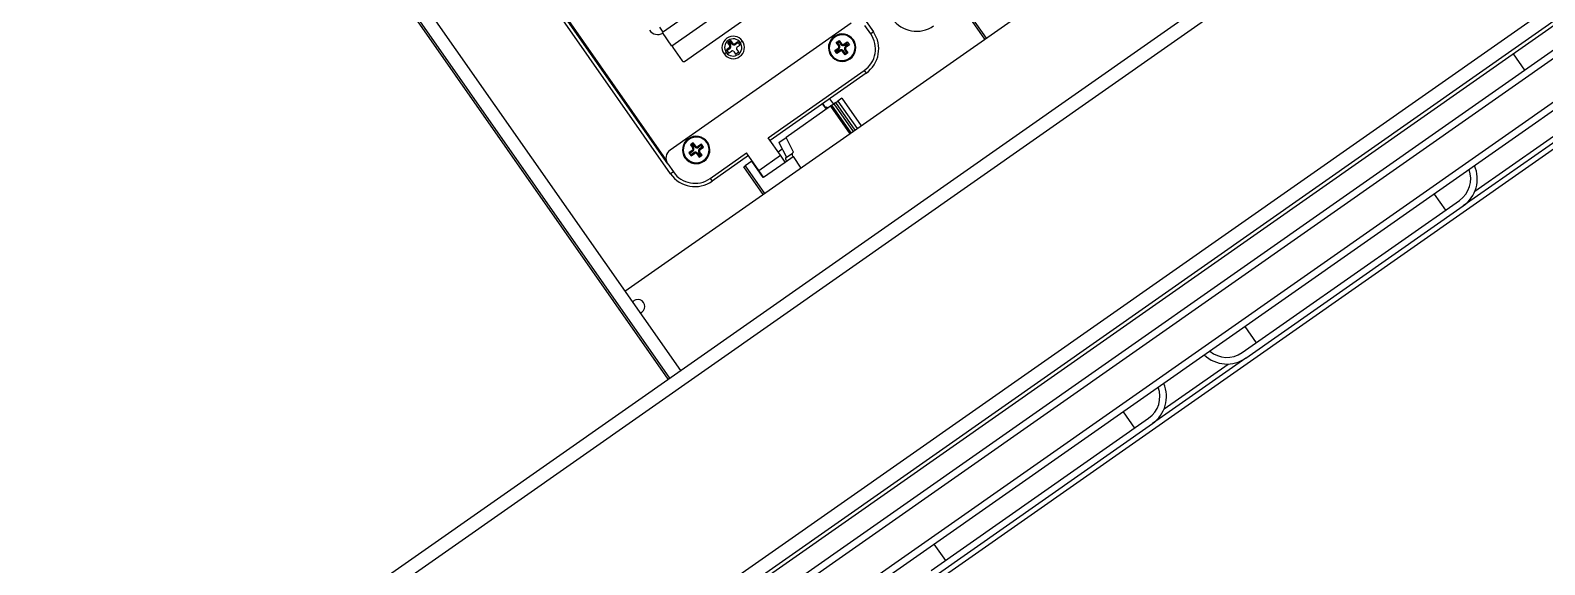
# Model space of a CAD drawing. Header units: millimetres. Extents: x 152904052 to 153933663, y 538271515 to 539240469.
# Drawn here: x 153459585.1 to 153460044, y 538574463.4 to 538574625.3 of the extents above; entities that cross this region are included whole.
import ezdxf

# ---------------------------------------------------------------- set-up
doc = ezdxf.new("R2010")
doc.units = ezdxf.units.MM
doc.layers.add('POWR', color=5, linetype='Continuous')

msp = doc.modelspace()

# ---------------------------------------------------------------- linework, layer by layer
at = {"layer": 'POWR', "color": 7}
for p, q in [((153459778.39, 538574519.64), (153459591.75, 538574786.19)), ((153459592.16, 538574786.48), (153459778.8, 538574519.93)), ((153459595.43, 538574788.78), (153459782.08, 538574522.22)), ((153459765.27, 538574546.22), (153460074.7, 538574762.89)), ((153458327.77, 538573498.9), (153460123.35, 538574756.18)), ((153459245.74, 538574146.67), (153460091.51, 538574738.89)), ((153460164.44, 538574699.25), (153459268.28, 538574071.76)), ((153460161.45, 538574699.73), (153459268.86, 538574074.72)), ((153458377.55, 538573464.42), (153460138.73, 538574697.61)), ((153458379.9, 538573461.06), (153460141.08, 538574694.25)), ((153460170.63, 538574690.4), (153459274.48, 538574062.91)), ((153460137.67, 538574690.4), (153459287.8, 538574095.31)), ((153460170.11, 538574687.48), (153459277.4, 538574062.4)), ((153460022.84, 538574576.54), (153460176.65, 538574684.24)), ((153460179.8, 538574682.54), (153459278.73, 538574051.61)), ((153460178.88, 538574683.85), (153460019.31, 538574572.12)), ((153459807.86, 538574671.51), (153459840.55, 538574624.82)), ((153459801.19, 538574641.81), (153459776.61, 538574624.61)), ((153459804.06, 538574637.72), (153459779.48, 538574620.51)), ((153459747.49, 538574629.24), (153459777.71, 538574586.08)), ((153459783.33, 538574615.88), (153459807.09, 538574632.52)), ((153459874.32, 538574622.59), (153459868.47, 538574630.94)), ((153459868.88, 538574631.23), (153459874.73, 538574622.87)), ((153459779.12, 538574581.8), (153459746.42, 538574628.49)), ((153459778.22, 538574584.83), (153459747.24, 538574629.07)), ((153459775.74, 538574626.2), (153459776.78, 538574624.72)), ((153459779.48, 538574620.51), (153459776.61, 538574624.61)), ((153459833.84, 538574627.44), (153459778.95, 538574589.01)), ((153459839.74, 538574624.25), (153459838.01, 538574626.7)), ((153459840.55, 538574624.82), (153459839.74, 538574624.25)), ((153459779.77, 538574620.1), (153459782.64, 538574616.01)), ((153459796.83, 538574619.96), (153459796.01, 538574619.39)), ((153459797.36, 538574622.17), (153459796.38, 538574621.48)), ((153459796.38, 538574621.48), (153459796.96, 538574620.66)), ((153459796.81, 538574621.4), (153459796.38, 538574621.48)), ((153459797.29, 538574621.74), (153459796.81, 538574621.4)), ((153459796.81, 538574621.4), (153459797.21, 538574620.84)), ((153459797.01, 538574619.71), (153459796.83, 538574619.96)), ((153459797.21, 538574620.84), (153459796.96, 538574620.66)), ((153459797.29, 538574621.74), (153459797.36, 538574622.17)), ((153459797.69, 538574621.17), (153459797.29, 538574621.74)), ((153459797.94, 538574621.35), (153459797.36, 538574622.17)), ((153459797.69, 538574621.17), (153459797.94, 538574621.35)), ((153459799.45, 538574621.8), (153459798.63, 538574621.23)), ((153459798.81, 538574620.97), (153459798.63, 538574621.23)), ((153459799.38, 538574621.37), (153459798.81, 538574620.97)), ((153459799.32, 538574620.24), (153459800.14, 538574620.82)), ((153459799.38, 538574621.37), (153459799.45, 538574621.8)), ((153459800.14, 538574620.82), (153459799.45, 538574621.8)), ((153459800.86, 538574622.05), (153459800.21, 538574621.59)), ((153459829.32, 538574621.59), (153459830.22, 538574622.23)), ((153459830.04, 538574620.57), (153459829.32, 538574621.59)), ((153459829.75, 538574621.52), (153459829.32, 538574621.59)), ((153459829.75, 538574621.52), (153459830.15, 538574621.8)), ((153459830.29, 538574620.75), (153459829.75, 538574621.52)), ((153459830.29, 538574620.75), (153459830.04, 538574620.57)), ((153459830.15, 538574621.8), (153459830.22, 538574622.23)), ((153459830.15, 538574621.8), (153459830.69, 538574621.03)), ((153459830.22, 538574622.23), (153459830.94, 538574621.2)), ((153459830.69, 538574621.03), (153459830.94, 538574621.2)), ((153459831.64, 538574621.08), (153459832.66, 538574621.8)), ((153459831.81, 538574620.83), (153459831.64, 538574621.08)), ((153459831.81, 538574620.83), (153459832.59, 538574621.37)), ((153459832.86, 538574620.97), (153459832.09, 538574620.43)), ((153459832.09, 538574620.43), (153459832.27, 538574620.18)), ((153459833.29, 538574620.9), (153459832.27, 538574620.18)), ((153459832.59, 538574621.37), (153459832.66, 538574621.8)), ((153459832.66, 538574621.8), (153459833.29, 538574620.9)), ((153459832.86, 538574620.97), (153459833.29, 538574620.9)), ((153459834.29, 538574622.26), (153459834.49, 538574622.41)), ((153459795.29, 538574618.15), (153459795.95, 538574618.61)), ((153459796.01, 538574619.39), (153459796.7, 538574618.41)), ((153459796.44, 538574619.32), (153459796.01, 538574619.39)), ((153459797.01, 538574619.71), (153459796.44, 538574619.32)), ((153459796.7, 538574618.41), (153459797.52, 538574618.98)), ((153459798.22, 538574618.86), (153459798.79, 538574618.04)), ((153459798.79, 538574618.04), (153459799.77, 538574618.73)), ((153459799.77, 538574618.73), (153459799.2, 538574619.55)), ((153459827.9, 538574617.79), (153459827.69, 538574617.65)), ((153459828.89, 538574619.16), (153459829.92, 538574619.87)), ((153459829.52, 538574618.26), (153459828.89, 538574619.16)), ((153459829.32, 538574619.08), (153459828.89, 538574619.16)), ((153459829.32, 538574619.08), (153459830.09, 538574619.62)), ((153459829.6, 538574618.68), (153459829.32, 538574619.08)), ((153459830.55, 538574618.97), (153459829.52, 538574618.26)), ((153459829.6, 538574618.68), (153459829.52, 538574618.26)), ((153459830.37, 538574619.23), (153459829.6, 538574618.68)), ((153459830.09, 538574619.62), (153459829.92, 538574619.87)), ((153459830.37, 538574619.23), (153459830.55, 538574618.97)), ((153459831.5, 538574619.03), (153459831.24, 538574618.85)), ((153459831.96, 538574617.83), (153459831.24, 538574618.85)), ((153459832.04, 538574618.25), (153459831.5, 538574619.03)), ((153459831.89, 538574619.31), (153459832.15, 538574619.48)), ((153459831.89, 538574619.31), (153459832.44, 538574618.53)), ((153459832.86, 538574618.46), (153459831.96, 538574617.83)), ((153459832.04, 538574618.25), (153459831.96, 538574617.83)), ((153459832.44, 538574618.53), (153459832.04, 538574618.25)), ((153459832.15, 538574619.48), (153459832.86, 538574618.46)), ((153459832.44, 538574618.53), (153459832.86, 538574618.46)), ((153460034.46, 538574618.13), (153460037.9, 538574613.21)), ((153459808.69, 538574592.74), (153459837.77, 538574613.1)), ((153459838.34, 538574612.29), (153459809.26, 538574591.92)), ((153459837.77, 538574613.1), (153459838.34, 538574612.29)), ((153459827.58, 538574602.31), (153459814.08, 538574592.85)), ((153459826.32, 538574601.42), (153459825.17, 538574603.06)), ((153459826.38, 538574601.47), (153459825.24, 538574603.11)), ((153459826.34, 538574602.05), (153459826.12, 538574601.85)), ((153459826.34, 538574602.05), (153459826.53, 538574602.13)), ((153459826.63, 538574601.64), (153459826.44, 538574601.64)), ((153459827.29, 538574604.54), (153459828.43, 538574602.9)), ((153459827.96, 538574602.58), (153459827.58, 538574602.31)), ((153459827.58, 538574602.31), (153459833.43, 538574593.95)), ((153459827.96, 538574602.58), (153459827.97, 538574602.58)), ((153459833.81, 538574594.22), (153459827.96, 538574602.58)), ((153459827.97, 538574602.58), (153459828.59, 538574603.02)), ((153459833.82, 538574594.22), (153459827.97, 538574602.58)), ((153459829.16, 538574603.42), (153459828.59, 538574603.02)), ((153459828.59, 538574603.02), (153459834.44, 538574594.66)), ((153459829.16, 538574603.42), (153459829.17, 538574603.42)), ((153459835.01, 538574595.06), (153459829.16, 538574603.42)), ((153459829.17, 538574603.42), (153459829.79, 538574603.86)), ((153459835.02, 538574595.06), (153459829.17, 538574603.42)), ((153459830.99, 538574604.69), (153459829.79, 538574603.86)), ((153459829.79, 538574603.86), (153459835.64, 538574595.5)), ((153459830.99, 538574604.69), (153459836.84, 538574596.34)), ((153459812.42, 538574587.42), (153459808.69, 538574592.74)), ((153459811.91, 538574591.34), (153459814.08, 538574592.85)), ((153459816.37, 538574588.35), (153459814.08, 538574592.85)), ((153459785.68, 538574588.9), (153459784.66, 538574588.18)), ((153459784.66, 538574588.18), (153459785.29, 538574587.28)), ((153459785.09, 538574588.11), (153459784.66, 538574588.18)), ((153459785.99, 538574591.25), (153459785.09, 538574590.62)), ((153459785.09, 538574590.62), (153459785.81, 538574589.6)), ((153459785.52, 538574590.55), (153459785.09, 538574590.62)), ((153459785.86, 538574588.65), (153459785.09, 538574588.11)), ((153459785.29, 538574587.28), (153459786.31, 538574588)), ((153459785.37, 538574587.71), (153459786.14, 538574588.25)), ((153459785.91, 538574590.83), (153459785.52, 538574590.55)), ((153459785.52, 538574590.55), (153459786.06, 538574589.77)), ((153459785.86, 538574588.65), (153459785.68, 538574588.9)), ((153459786.06, 538574589.77), (153459785.81, 538574589.6)), ((153459785.91, 538574590.83), (153459785.99, 538574591.25)), ((153459786.46, 538574590.05), (153459785.91, 538574590.83)), ((153459786.71, 538574590.23), (153459785.99, 538574591.25)), ((153459786.14, 538574588.25), (153459786.31, 538574588)), ((153459786.46, 538574590.05), (153459786.71, 538574590.23)), ((153459787.26, 538574588.05), (153459787.01, 538574587.88)), ((153459787.01, 538574587.88), (153459787.73, 538574586.85)), ((153459787.26, 538574588.05), (153459787.8, 538574587.28)), ((153459788.43, 538574590.82), (153459787.4, 538574590.11)), ((153459787.58, 538574589.85), (153459787.4, 538574590.11)), ((153459788.35, 538574590.4), (153459787.58, 538574589.85)), ((153459787.66, 538574588.33), (153459787.91, 538574588.51)), ((153459788.2, 538574587.56), (153459787.66, 538574588.33)), ((153459787.86, 538574589.46), (153459788.63, 538574590)), ((153459787.86, 538574589.46), (153459788.03, 538574589.21)), ((153459788.63, 538574587.48), (153459787.91, 538574588.51)), ((153459788.03, 538574589.21), (153459789.06, 538574589.92)), ((153459788.35, 538574590.4), (153459788.43, 538574590.82)), ((153459788.63, 538574590), (153459788.35, 538574590.4)), ((153459789.06, 538574589.92), (153459788.43, 538574590.82)), ((153459788.63, 538574590), (153459789.06, 538574589.92)), ((153459790.05, 538574591.29), (153459790.26, 538574591.43)), ((153459791.08, 538574580.41), (153459802.14, 538574588.15)), ((153459805.87, 538574582.83), (153459802.14, 538574588.15)), ((153459812.96, 538574589.27), (153459811.73, 538574588.4)), ((153459811.91, 538574591.34), (153459814.2, 538574586.84)), ((153459814.12, 538574586.78), (153459816.03, 538574588.12)), ((153459816.03, 538574588.12), (153459816.37, 538574588.35)), ((153459778.22, 538574584.83), (153459779.94, 538574582.38)), ((153459783.66, 538574586.82), (153459783.46, 538574586.67)), ((153459785.37, 538574587.71), (153459785.29, 538574587.28)), ((153459787.73, 538574586.85), (153459788.63, 538574587.48)), ((153459787.8, 538574587.28), (153459787.73, 538574586.85)), ((153459787.8, 538574587.28), (153459788.2, 538574587.56)), ((153459788.2, 538574587.56), (153459788.63, 538574587.48)), ((153459802.71, 538574587.34), (153459791.65, 538574579.59)), ((153459801.3, 538574583.91), (153459801.71, 538574584.19)), ((153459807.15, 538574575.55), (153459801.3, 538574583.91)), ((153459803.76, 538574585.63), (153459801.71, 538574584.19)), ((153459801.71, 538574584.19), (153459807.56, 538574575.84)), ((153459803.76, 538574585.63), (153459803.86, 538574585.7)), ((153459807.2, 538574580.71), (153459803.76, 538574585.63)), ((153459805.87, 538574582.83), (153459812.42, 538574587.42)), ((153459807.3, 538574580.78), (153459813.85, 538574585.37)), ((153459813.85, 538574585.37), (153459812.42, 538574587.42)), ((153459813.85, 538574585.37), (153459816.21, 538574587.02)), ((153459816.21, 538574587.02), (153459818.62, 538574583.58)), ((153459779.94, 538574582.38), (153459779.12, 538574581.8)), ((153459791.08, 538574580.41), (153459791.65, 538574579.59)), ((153459807.3, 538574580.78), (153459805.87, 538574582.83)), ((153459806.97, 538574581.04), (153459807.03, 538574581.17)), ((153459807.03, 538574580.96), (153459807.13, 538574581.03)), ((153459807.2, 538574580.71), (153459807.3, 538574580.78)), ((153460010.46, 538574575.69), (153460013.9, 538574570.78)), ((153459952.3, 538574527.64), (153460018.16, 538574573.76)), ((153459953.45, 538574526), (153460019.31, 538574572.12)), ((153459953.12, 538574535.54), (153459956.56, 538574530.62)), ((153459953.45, 538574526), (153459925.11, 538574506.16)), ((153459928.63, 538574510.58), (153459948.09, 538574524.2)), ((153459858.1, 538574461.68), (153459923.96, 538574507.8)), ((153459859.25, 538574460.04), (153459925.11, 538574506.16)), ((153459916.26, 538574509.73), (153459919.7, 538574504.81)), ((153459858.92, 538574469.58), (153459862.36, 538574464.66))]:
    msp.add_line(p, q, dxfattribs=at)
for centre, radius, start, end in [((153459775.17, 538574627.01), 3, 215, 301.1774), ((153459833.18, 538574619.66), 9, 305, 35), ((153459853.66, 538574634), 9, 215, 305), ((153459780.18, 538574620.39), 0.5, 125, 215), ((153459798.08, 538574620.1), 3.4, 35, 215), ((153459798.08, 538574620.1), 3.4, 215, 35), ((153459798.08, 538574620.1), 2.6, 35, 215), ((153459798.08, 538574620.1), 2.6, 215, 35), ((153459796.55, 538574620.37), 0.5, 305, 35), ((153459796.55, 538574620.37), 0.807, 305, 35), ((153459798.35, 538574621.64), 0.807, 215, 305), ((153459798.35, 538574621.64), 0.5, 215, 305), ((153459799.61, 538574619.83), 0.5, 125, 215), ((153459831.09, 538574620.03), 4.15, 35, 215), ((153459831.09, 538574620.03), 3.9, 35, 215), ((153459831.09, 538574620.03), 4.15, 215, 35), ((153459831.09, 538574620.03), 3.9, 215, 35), ((153459829.63, 538574620.28), 0.5, 305, 35), ((153459829.63, 538574620.28), 0.807, 305, 35), ((153459831.35, 538574621.49), 0.807, 215, 305), ((153459831.35, 538574621.49), 0.5, 215, 305), ((153459832.56, 538574619.77), 0.807, 125, 215), ((153459832.56, 538574619.77), 0.5, 125, 215), ((153459833.18, 538574619.66), 8, 305, 35), ((153459783.05, 538574616.29), 0.5, 215, 305), ((153459797.81, 538574618.57), 0.5, 35, 125), ((153459830.84, 538574618.56), 0.807, 35, 125), ((153459830.84, 538574618.56), 0.5, 35, 125), ((153459786.86, 538574589.05), 4.15, 35, 215), ((153459786.86, 538574589.05), 3.9, 35, 215), ((153459780.67, 538574586.55), 3, 125, 215), ((153459786.86, 538574589.05), 4.15, 215, 35), ((153459786.86, 538574589.05), 3.9, 215, 35), ((153459785.4, 538574589.31), 0.5, 305, 35), ((153459785.4, 538574589.31), 0.807, 305, 35), ((153459786.6, 538574587.59), 0.807, 35, 125), ((153459786.6, 538574587.59), 0.5, 35, 125), ((153459787.12, 538574590.52), 0.807, 215, 305), ((153459787.12, 538574590.52), 0.5, 215, 305), ((153459788.32, 538574588.8), 0.807, 125, 215), ((153459788.32, 538574588.8), 0.5, 125, 215), ((153460013.57, 538574580.31), 10, 305, 23.463), ((153459786.49, 538574586.96), 9, 215, 305), ((153459786.49, 538574586.96), 8, 215, 305), ((153460013.57, 538574580.31), 8, 305, 20.5225), ((153459769.16, 538574541.63), 2.1, 289.8169, 140.1831), ((153459947.71, 538574534.2), 10, 226.537, 305), ((153459947.71, 538574534.2), 8, 229.4775, 305), ((153459919.37, 538574514.35), 8, 305, 20.5225), ((153459919.37, 538574514.35), 10, 305, 23.463)]:
    msp.add_arc(centre, radius, start, end, dxfattribs=at)
for points, knots in [([(153459826.1, 538574601.88), (153459826.1, 538574601.88), (153459826.13, 538574601.9), (153459826.22, 538574601.96), (153459826.29, 538574602.01), (153459826.34, 538574602.05)], [0, 0, 0, 0, 0.063595, 0.275437, 1, 1, 1, 1]), ([(153459826.51, 538574602.1), (153459826.51, 538574602.09), (153459826.51, 538574602.06), (153459826.33, 538574601.91), (153459826.22, 538574601.81)], [0, 0, 0, 0, 0.373588, 1, 1, 1, 1]), ([(153459826.43, 538574601.64), (153459826.44, 538574601.64), (153459826.48, 538574601.65), (153459826.44, 538574601.59), (153459826.33, 538574601.49), (153459826.27, 538574601.43)], [0, 0, 0, 0, 0.069778, 0.525958, 1, 1, 1, 1]), ([(153459826.39, 538574601.71), (153459826.42, 538574601.78), (153459826.46, 538574601.91), (153459826.51, 538574602.05), (153459826.54, 538574602.12)], [0, 0, 0, 0, 0.499894, 1, 1, 1, 1]), ([(153459816.03, 538574588.12), (153459815.99, 538574588.06), (153459815.89, 538574587.95), (153459815.91, 538574587.64), (153459816.03, 538574587.31), (153459816.15, 538574587.12), (153459816.21, 538574587.02)], [0, 0, 0, 0, 0.273241, 0.566326, 0.792171, 1, 1, 1, 1]), ([(153459814.3, 538574585.68), (153459814.25, 538574585.76), (153459814.15, 538574585.92), (153459814.04, 538574586.18), (153459813.99, 538574586.44), (153459814.01, 538574586.66), (153459814.08, 538574586.74), (153459814.12, 538574586.78)], [0, 0, 0, 0, 0.1747357, 0.3635479, 0.5596916, 0.7878702, 1, 1, 1, 1])]:
    msp.add_open_spline(points, degree=3, knots=knots, dxfattribs=at)

doc.saveas('drawing.dxf')
